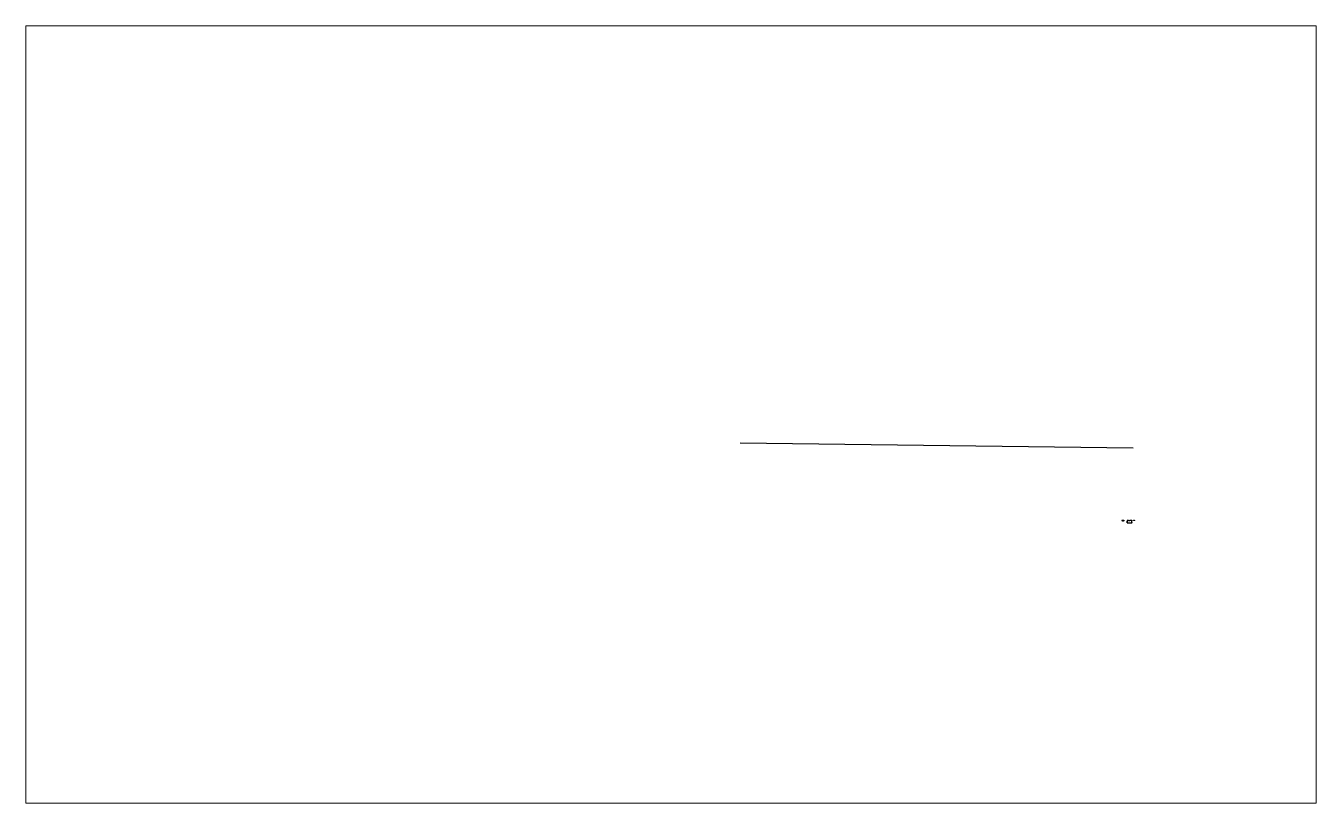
# Paper-space layout 'Layout1' of a CAD drawing. Header units: inches. Extents: x 0 to 11.1, y 0 to 6.7.
# The model-space entities are those that its viewports show. They can reach past a viewport. Long polylines and large blocks are cut down to what shows.
import ezdxf

# ---------------------------------------------------------------- set-up
doc = ezdxf.new("R2010")
doc.units = ezdxf.units.IN
doc.header["$LTSCALE"] = 0.019685
doc.header["$MEASUREMENT"] = 0

msp = doc.modelspace()

# ---------------------------------------------------------------- linework, layer by layer
for p, q in [((17920, -7340), (119820, -8630)), ((118165, -27771), (118515, -27771)), ((118165, -27891), (118515, -27891)), ((118250, -27831), (118440, -27831)), ((118250, -27831), (118440, -27831)), ((118250, -27951), (118440, -27951)), ((118340, -27531), (118340, -27771)), ((118625, -27531), (118340, -27531)), ((118340, -27831), (118340, -27831)), ((118340, -27831), (118340, -27831)), ((118340, -27951), (118340, -28131)), ((118340, -28131), (119540, -28131)), ((118625, -27527), (118676, -27466)), ((118625, -27527), (118625, -27531)), ((118676, -27466), (118730, -27531)), ((118730, -27531), (118766, -27469)), ((118766, -27469), (118821, -27524)), ((118821, -27524), (118826, -27513)), ((118826, -27513), (118871, -27458)), ((118871, -27458), (118926, -27524)), ((118926, -27524), (118962, -27462)), ((118962, -27462), (119018, -27519)), ((119018, -27519), (119018, -27531)), ((119540, -27531), (119018, -27531)), ((119523, -27751), (119523, -27752)), ((119525, -27811), (119525, -27811)), ((119527, -27872), (119527, -27873)), ((119529, -27932), (119529, -27932)), ((119540, -27740), (119540, -27531)), ((119540, -27874), (119540, -27870)), ((119540, -28131), (119540, -27994)), ((119830, -27471), (119881, -27410)), ((119881, -27410), (119935, -27475)), ((119935, -27475), (119971, -27413)), ((119971, -27413), (120026, -27468)), ((120026, -27464), (120076, -27402)), ((120026, -27468), (120055, -27413)), ((120076, -27402), (120131, -27468)), ((120131, -27468), (120167, -27406)), ((120167, -27406), (120221, -27460)), ((120221, -27460), (120250, -27406))]:
    msp.add_line(p, q)
for centre, radius in [((117075, -27510), 125), ((117320, -27510), 120)]:
    msp.add_circle(centre, radius)
for centre, radius, start, end in [((119525, -27842), 31.2, 262.33826, 94.2264), ((119529, -27902), 29.8, 270.37268, 106.80194), ((119522, -27781), 29.8, 271.50009, 87.31802), ((119516, -27720), 31, 283.58777, 321.49089), ((119528, -27964), 32.4, 291.62393, 87.62546)]:
    msp.add_arc(centre, radius, start, end)

psp = doc.layouts.get("Layout1")

# ---------------------------------------------------------------- viewports
at = {"layer": '0', "view_target_point": (-9394.208, 4896.564)}
psp.add_viewport(center=(5.551, 3.346), size=(11.102, 6.69285), view_center_point=(9394.208, -4896.564), view_height=201724.13793, dxfattribs=at)

doc.saveas('drawing.dxf')
